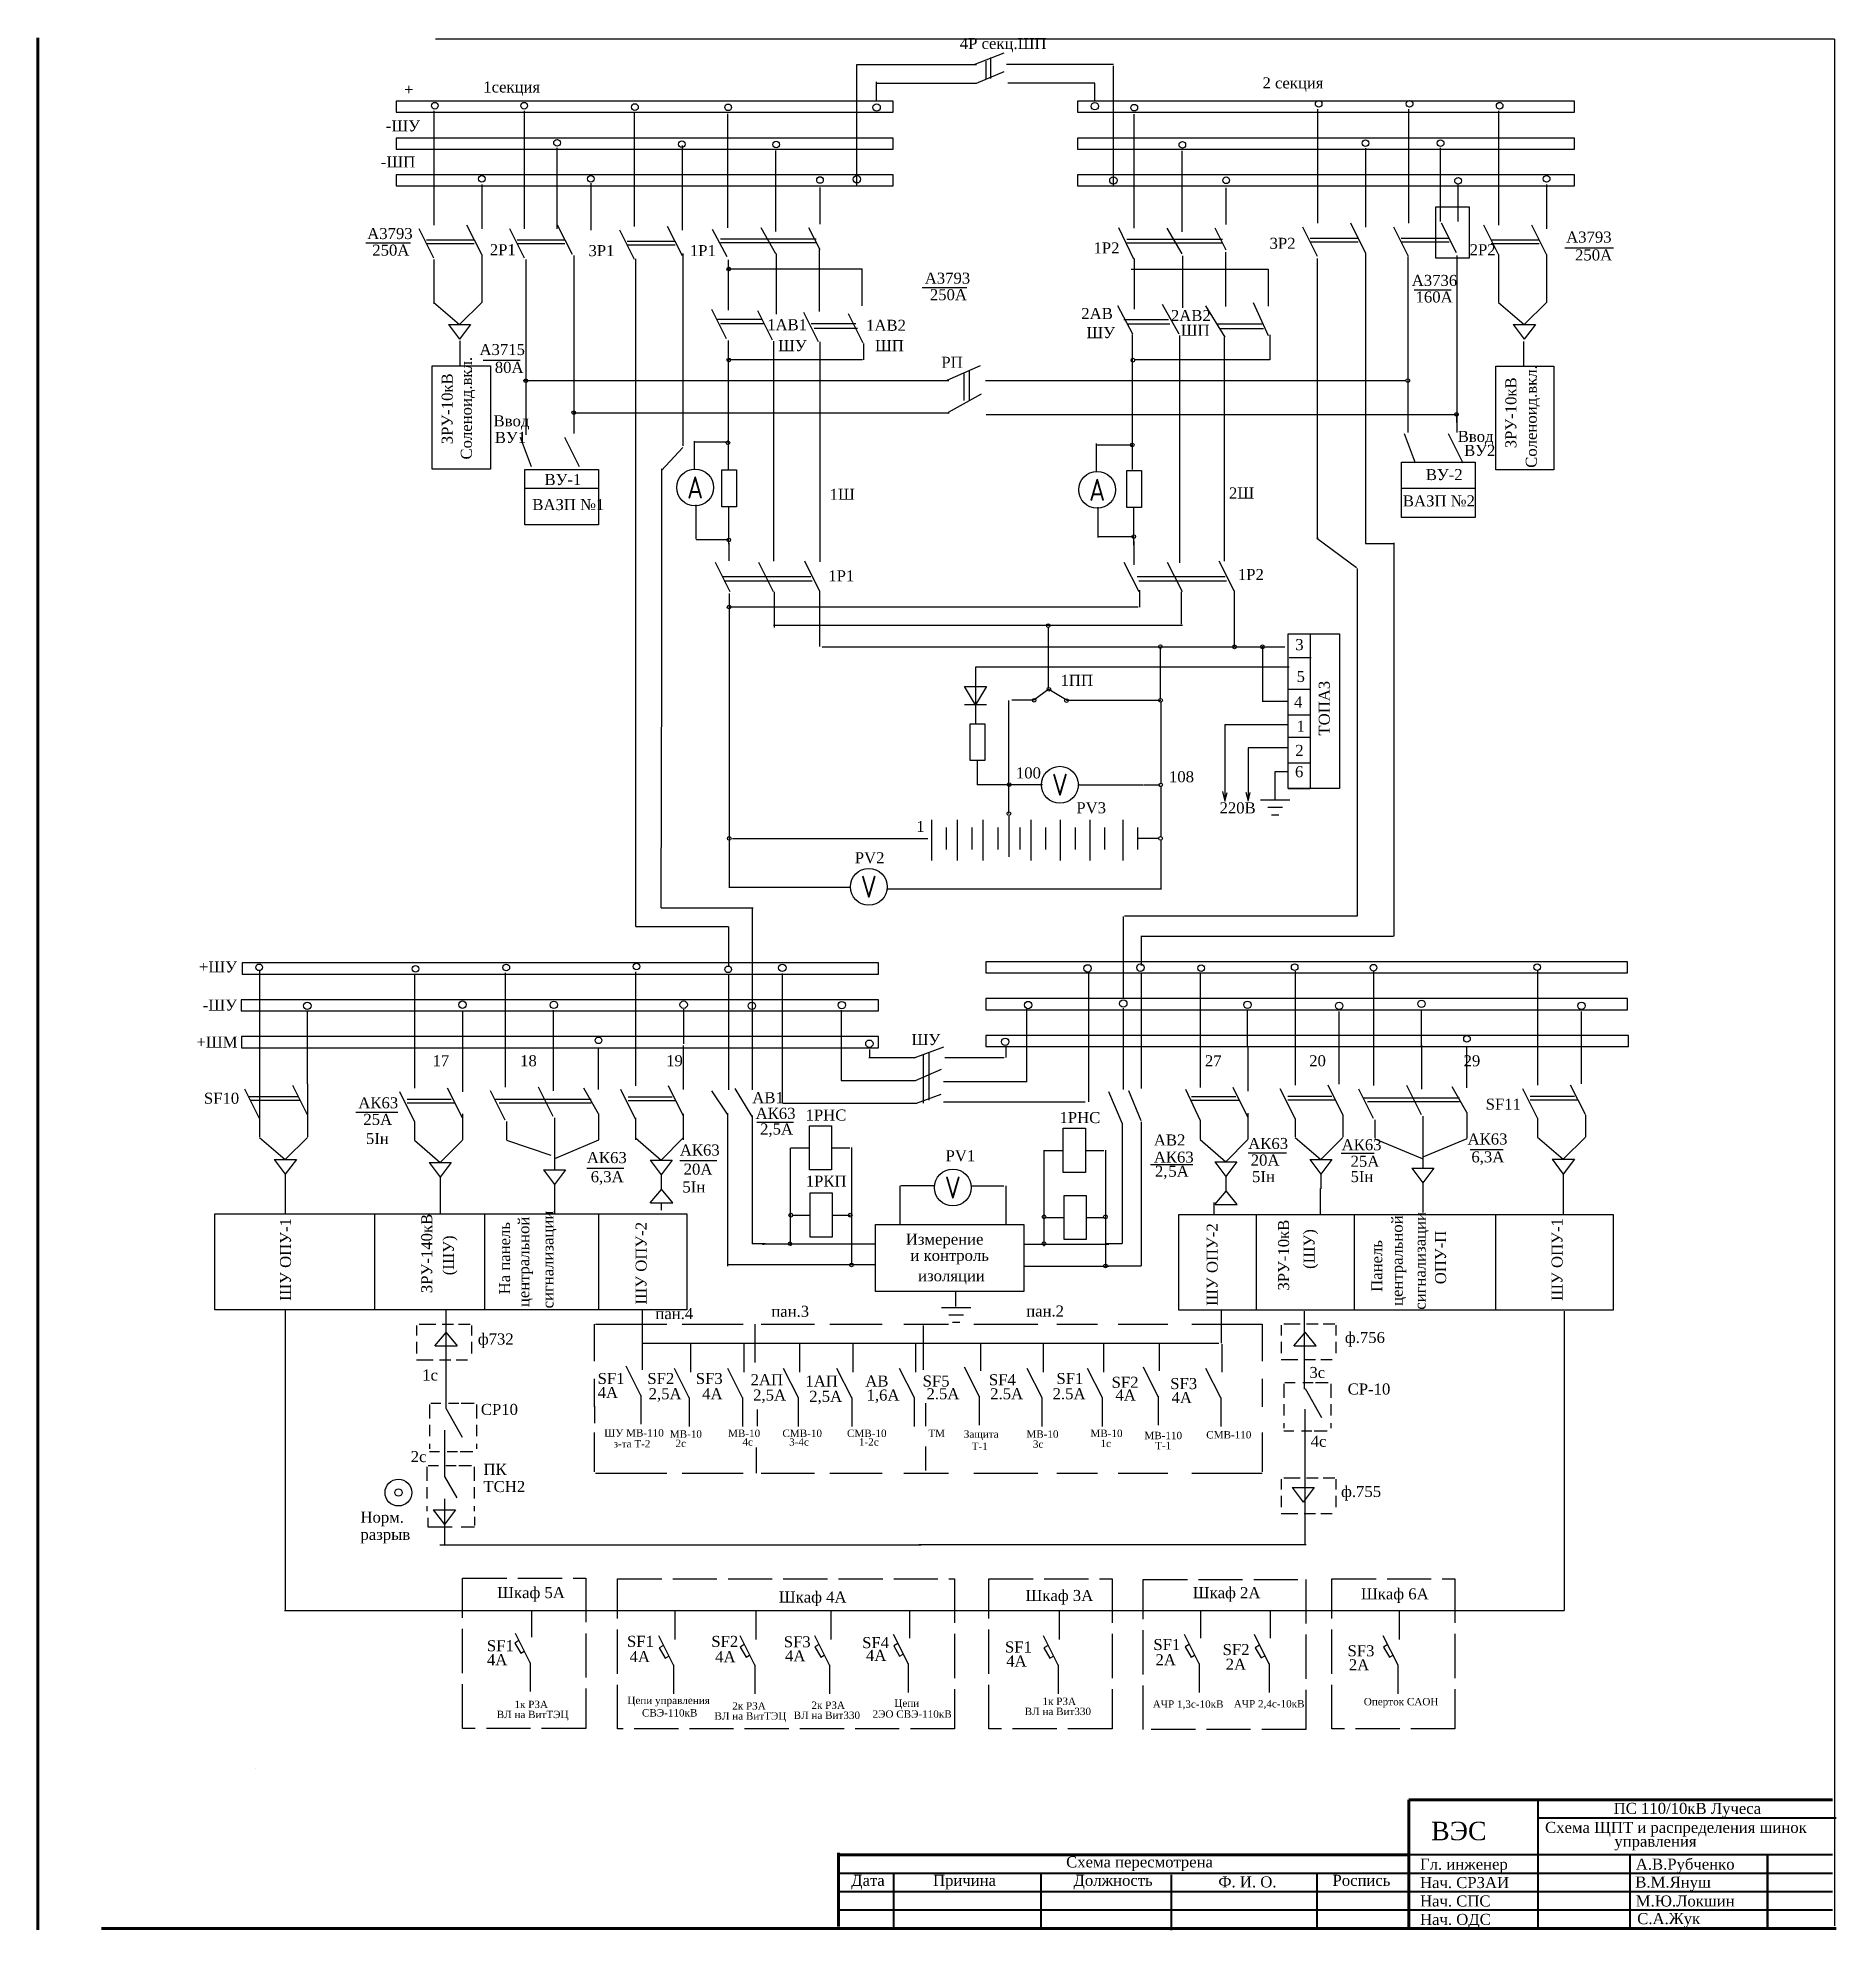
# Model space of a CAD drawing. Header units: millimetres. Extents: x -49 to 439, y -44 to 470.
import ezdxf
from ezdxf.enums import TextEntityAlignment as Align

# ---------------------------------------------------------------- set-up
doc = ezdxf.new("R2010")
doc.units = ezdxf.units.MM
doc.linetypes.add('ACAD_ISO02W100', pattern=[15, 12, -3])
doc.layers.add('Элементы', color=6, linetype='Continuous')
doc.styles.get("Standard").update_dxf_attribs({"font": 'times.ttf', "height": 3})
doc.styles.add('НАДПИСИ', font='gostw.shx')

# ---------------------------------------------------------------- blocks, each defined once
blk = doc.blocks.new('Резистор', base_point=(82, 39))
for p, q in [((-2, -10), (-2, 0)), ((-2, 0), (2, 0)), ((2, 0), (2, -10)), ((2, -10), (-2, -10))]:
    blk.add_line(p, q)
at = {"layer": 'Элементы', "style": 'НАДПИСИ', "width": 0.9, "flags": 8}
blk.add_attdef('R', text='', height=4, rotation=90, dxfattribs=at).set_placement((-3, -5), align=Align.CENTER)
blk.add_attdef('R', text='', height=4, dxfattribs=at).set_placement((5, -7), align=Align.CENTER)
blk = doc.blocks.new('Амперметр', base_point=(119, 198))
blk.add_circle((0, 0), 5)
at = {"style": 'НАДПИСИ'}
blk.add_text('А', height=6, dxfattribs=at).set_placement((0, -3), align=Align.CENTER)
at = {"layer": 'Элементы', "style": 'НАДПИСИ', "width": 0.9, "flags": 8}
blk.add_attdef('PA', (5, 4), '', height=4, dxfattribs=at)
blk = doc.blocks.new('Диод')
at = {"ltscale": 5}
blk.add_line((0, -5), (0, 10), dxfattribs=at)
at = {"color": 7, "ltscale": 5}
for p, q in [((-3, 5), (3, 5)), ((-3, 0), (0, 5)), ((0, 0), (-3, 0)), ((0, 5), (3, 0)), ((3, 0), (0, 0))]:
    blk.add_line(p, q, dxfattribs=at)
at = {"style": 'НАДПИСИ', "width": 0.8, "flags": 8}
blk.add_attdef('К2', (4, 7), '', height=3, rotation=90, dxfattribs=at)
blk.add_attdef('К1', text='', height=3, rotation=90, dxfattribs=at).set_placement((4, -2), align=Align.RIGHT)
at = {"layer": 'Элементы', "style": 'НАДПИСИ', "width": 0.9, "flags": 8}
blk.add_attdef('VDN', text='', height=4, dxfattribs=at).set_placement((6, 11), align=Align.CENTER)
blk.add_attdef('VDN', text='', height=4, rotation=90, dxfattribs=at).set_placement((-5, 2), align=Align.CENTER)
blk = doc.blocks.new('Вольтметр')
blk.add_circle((0, 0), 5)
at = {"style": 'НАДПИСИ'}
blk.add_text('V', height=6, dxfattribs=at).set_placement((0, -3), align=Align.CENTER)
at = {"layer": 'Элементы', "style": 'НАДПИСИ', "width": 0.9, "flags": 8}
blk.add_attdef('PV', (5, 4), '', height=4, dxfattribs=at)
blk = doc.blocks.new('Заземление')
at = {"ltscale": 5}
for p, q in [((-4, 0), (4, 0)), ((-2, -2), (2, -2)), ((-1, -4), (1, -4))]:
    blk.add_line(p, q, dxfattribs=at)
blk = doc.blocks.new('Реле')
at = {"ltscale": 5}
blk.add_line((-5, 0), (0, 0), dxfattribs=at)
blk.add_line((6, 0), (11, 0))
blk.add_lwpolyline([(0, 6), (6, 6), (6, -6), (0, -6)], close=True)
at = {"layer": 'Элементы', "style": 'НАДПИСИ', "width": 0.9, "flags": 8}
blk.add_attdef('К', text='', height=4, dxfattribs=at).set_placement((3, 8), align=Align.CENTER)
blk.add_attdef('К1', text='', height=3, dxfattribs=at).set_placement((-2, -4), align=Align.RIGHT)
blk.add_attdef('К2', (8, -4), '', height=3, dxfattribs=at)

msp = doc.modelspace()

# ---------------------------------------------------------------- linework, layer by layer
at = {"lineweight": 70}
for p, q in [((-49.02, -43.5), (-49.02, 470.2)), ((438.3, -8.13), (323.3, -8.13)), ((323.3, -8.13), (323.3, -43.08)), ((323.3, -23.13), (168.3, -23.13)), ((168.42, -22.53), (168.42, -42.53)), ((-31.7, -43.13), (439.3, -43.13))]:
    msp.add_line(p, q, dxfattribs=at)
for p, q in [((438.88, 469.87), (59, 469.87)), ((438.9, -42.4), (438.9, 469.87)), ((173.39, 430.23), (173.39, 462.95)), ((173.39, 462.95), (205.84, 462.95)), ((205.21, 462.95), (213.41, 466.1)), ((208.37, 463.9), (208.37, 458.86)), ((209.63, 464.84), (209.63, 459.18)), ((243.03, 462.95), (214.04, 462.95)), ((243.03, 429.91), (243.03, 462.64)), ((178.75, 453.2), (178.75, 458.23)), ((178.75, 457.92), (205.84, 457.92)), ((205.84, 457.92), (213.41, 461.07)), ((237.98, 457.92), (214.35, 457.92)), ((237.98, 453.2), (237.98, 457.92)), ((58.5, 450.35), (58.5, 419.35)), ((83.12, 418.35), (83.12, 450.35)), ((113, 418.98), (113, 449.98)), ((138.37, 418.6), (138.37, 449.6)), ((248.67, 418.52), (248.67, 449.52)), ((298.48, 450.84), (298.48, 419.84)), ((323.17, 450.84), (323.17, 419.84)), ((347.62, 450.35), (347.62, 419.35)), ((91.99, 418.35), (91.99, 440.35)), ((126, 417.98), (126, 440.98)), ((151.37, 417.6), (151.37, 439.6)), ((261.67, 417.52), (261.67, 439.52)), ((311.51, 440.23), (311.48, 418.84)), ((331.82, 420.35), (331.82, 440.35)), ((71.5, 430.35), (71.5, 418.35)), ((101.13, 430.76), (101.13, 418.02)), ((163.37, 419.6), (163.37, 429.6)), ((273.67, 419.52), (273.67, 429.52)), ((336.62, 420.35), (336.62, 430.35)), ((360.62, 430.35), (360.62, 418.35)), ((58.5, 410.35), (54.5, 418.35)), ((71.5, 411.35), (67.5, 419.35)), ((83.12, 410.35), (79.12, 418.35)), ((96.12, 411.35), (92.12, 419.35)), ((113, 409.98), (109, 417.98)), ((126, 410.98), (122, 418.98)), ((138.15, 410.71), (134.22, 418.21)), ((151.37, 411.6), (147.37, 418.6)), ((163.37, 412.6), (160.37, 418.6)), ((248.59, 410.11), (244.54, 418.6)), ((261.67, 411.52), (257.67, 418.52)), ((273.67, 412.52), (270.67, 418.52)), ((298.48, 410.84), (294.48, 418.84)), ((311.48, 411.84), (307.48, 419.84)), ((323.17, 410.84), (319.17, 418.84)), ((336.17, 411.84), (332.17, 419.84)), ((347.62, 411.35), (343.62, 419.35)), ((360.62, 411.35), (356.62, 419.35)), ((40.07, 414.53), (52.2, 414.53)), ((56.5, 415.35), (69.5, 415.35)), ((56.5, 414.35), (69.5, 414.35)), ((71.5, 411.35), (71.5, 398.35)), ((81.12, 415.35), (94.12, 415.35)), ((81.12, 414.35), (94.12, 414.35)), ((96.51, 411.08), (96.51, 362.81)), ((111, 414.98), (124, 414.98)), ((111, 413.98), (124, 413.98)), ((126.1, 411.63), (126.1, 359.45)), ((136.37, 415.6), (149.37, 415.6)), ((136.37, 414.6), (149.37, 414.6)), ((149.37, 415.6), (162.37, 415.6)), ((149.37, 414.6), (162.37, 414.6)), ((151.5, 411.67), (151.5, 395.21)), ((163.18, 412.7), (163.18, 395.89)), ((246.67, 415.52), (259.67, 415.52)), ((246.67, 414.52), (259.67, 414.52)), ((259.67, 415.52), (272.67, 415.52)), ((259.67, 414.52), (272.67, 414.52)), ((273.45, 412.02), (273.45, 397.26)), ((296.48, 415.84), (309.48, 415.84)), ((296.48, 414.84), (309.48, 414.84)), ((311.48, 411.84), (311.48, 334.25)), ((321.17, 415.84), (334.17, 415.84)), ((321.17, 414.84), (334.17, 414.84)), ((336.28, 411.07), (336.28, 363.02)), ((345.62, 415.35), (358.62, 415.35)), ((345.62, 414.35), (358.62, 414.35)), ((347.62, 411.35), (347.62, 398.35)), ((360.62, 411.35), (360.62, 398.35)), ((365.63, 413.22), (378.79, 413.22)), ((58.48, 410.01), (58.48, 398.02)), ((83.5, 410), (83.5, 362.38)), ((113.32, 228.95), (113.32, 410.16)), ((138.45, 409.96), (138.45, 396.24)), ((174.81, 407.44), (138.61, 407.44)), ((174.74, 407.52), (174.74, 397.44)), ((247.9, 407.43), (285.04, 407.43)), ((248.71, 410.3), (248.71, 396.58)), ((261.77, 410.99), (261.77, 396.92)), ((285.04, 407.43), (285.04, 397.36)), ((298.34, 410.3), (298.34, 334.25)), ((322.99, 410.7), (322.99, 363.09)), ((191.13, 402.42), (203.25, 402.42)), ((324.75, 401.81), (334.8, 401.81)), ((58.5, 398.35), (65.5, 392.35)), ((71.5, 398.35), (65.5, 392.35)), ((137.97, 388.48), (133.97, 396.48)), ((150.48, 388.08), (146.48, 396.08)), ((163, 387.67), (159, 395.67)), ((248.31, 389.74), (244.26, 397.42)), ((260.86, 389.74), (256.4, 397.83)), ((273.4, 388.93), (268.14, 397.42)), ((285.14, 389.34), (281.1, 398.23)), ((347.62, 398.35), (354.62, 392.35)), ((360.62, 398.35), (354.62, 392.35)), ((62.5, 392.35), (68.5, 392.35)), ((62.5, 392.35), (65.5, 388.35)), ((68.5, 392.35), (65.5, 388.35)), ((135.58, 393.81), (147.69, 393.81)), ((136.39, 392.6), (148.1, 392.6)), ((161.01, 392.6), (173.12, 392.6)), ((161.82, 391.4), (173.53, 391.4)), ((175.11, 387.27), (171.11, 395.27)), ((245.88, 393.73), (257.99, 393.73)), ((246.69, 392.52), (258.39, 392.52)), ((271.31, 392.52), (283.42, 392.52)), ((272.12, 391.31), (283.83, 391.31)), ((351.62, 392.35), (357.62, 392.35)), ((351.62, 392.35), (354.62, 388.35)), ((357.62, 392.35), (354.62, 388.35)), ((65.6, 387.91), (65.6, 381.16)), ((138.39, 388.07), (138.39, 353.01)), ((150.74, 387.88), (150.74, 328.14)), ((163.31, 387.66), (163.31, 327.92)), ((175.21, 387.21), (175.21, 382.75)), ((248.1, 389.62), (248.1, 353.04)), ((260.96, 389.37), (260.96, 327.69)), ((273.1, 388.94), (273.1, 328.12)), ((285.48, 389.61), (285.48, 382.75)), ((354.37, 387.8), (354.37, 381.06)), ((71.95, 382.7), (81.99, 382.7)), ((174.87, 382.75), (138.46, 382.75)), ((197.92, 377.24), (206.92, 381.24)), ((285.48, 382.75), (248.72, 382.75)), ((82.8, 377.2), (198.34, 377.2)), ((202.45, 379.32), (202.45, 371.7)), ((203.84, 379.66), (203.84, 371.7)), ((208.35, 377.2), (322.39, 377.2)), ((198.26, 368.58), (207.26, 373.58)), ((96.37, 368.35), (198.41, 368.35)), ((208.51, 367.97), (336.17, 367.97)), ((336.17, 367.97), (336.17, 365.8)), ((85.04, 353.69), (82.04, 361.69)), ((98.04, 353.69), (94.04, 361.69)), ((129.26, 353.16), (129.26, 360.66)), ((138.31, 360.47), (129.31, 360.47)), ((238.38, 359.7), (248.14, 359.7)), ((238.42, 352.54), (238.42, 360.04)), ((325.04, 354.69), (322.04, 362.69)), ((338.04, 354.69), (334.04, 362.69)), ((126.1, 359.01), (120.29, 352.76)), ((120.39, 343.41), (120.39, 353.17)), ((83.25, 347.98), (103.25, 347.98)), ((321.25, 347.98), (341.25, 347.98)), ((120.39, 339.64), (120.39, 343.41)), ((120.39, 299.36), (120.39, 339.64)), ((129.64, 343.42), (129.64, 334.12)), ((138.53, 342.69), (138.53, 332.69)), ((238.8, 342.8), (238.8, 334.56)), ((248.46, 342.5), (248.46, 332.5)), ((238.82, 334.81), (248.57, 334.81)), ((298.67, 334.32), (298.32, 334.32)), ((298.32, 334.32), (309.06, 326.36)), ((311.48, 335.71), (311.48, 332.94)), ((138.74, 333.9), (129.74, 333.9)), ((138.6, 333.01), (138.6, 328.25)), ((248.57, 333.53), (248.57, 327.16)), ((311.48, 332.94), (319.11, 332.94)), ((319.21, 333.1), (319.21, 226.3)), ((138.96, 319.78), (134.96, 327.78)), ((136.95, 323.99), (160.85, 323.99)), ((150.72, 319.75), (146.72, 327.75)), ((163.24, 320.1), (159.24, 328.1)), ((250, 319.78), (246, 327.78)), ((249.51, 323.99), (273.41, 323.99)), ((261.77, 319.75), (257.77, 327.75)), ((275.8, 320.1), (271.8, 328.1)), ((309.19, 326.17), (309.19, 231.77)), ((137.38, 322.79), (161.22, 322.79)), ((138.71, 319.35), (138.71, 239.77)), ((150.96, 319.82), (150.96, 310.13)), ((163.27, 320.07), (163.27, 304.97)), ((249.94, 322.79), (273.78, 322.79)), ((250.09, 320.24), (250.09, 315.6)), ((261.48, 319.82), (261.48, 310.97)), ((275.8, 320.13), (275.8, 304.79)), ((138.71, 315.74), (249.76, 315.74)), ((150.72, 310.73), (261.76, 310.73)), ((225.33, 310.08), (225.33, 293.84)), ((296.47, 308.38), (296.47, 266.38)), ((163.95, 304.85), (289.63, 304.85)), ((255.79, 290.89), (255.79, 304.86)), ((283.49, 305.04), (283.49, 289.93)), ((120.25, 234.03), (120.39, 299.43)), ((290.78, 299.37), (205.62, 299.37)), ((205.62, 299.37), (205.62, 294.5)), ((290.78, 301.99), (296.78, 301.99)), ((225.47, 293.38), (221.47, 290.38)), ((225.47, 293.38), (230.47, 290.38)), ((290.47, 293.38), (296.47, 293.38)), ((214.65, 259.58), (214.65, 290.33)), ((221.47, 290.38), (215.47, 290.38)), ((230.47, 290.38), (255.88, 290.38)), ((255.9, 289.89), (255.9, 267.87)), ((283.49, 290.11), (290.5, 290.11)), ((273.34, 283.78), (273.34, 262.96)), ((273.34, 283.75), (290.33, 283.75)), ((290.47, 286.38), (296.47, 286.38)), ((290.33, 277.45), (279.62, 277.45)), ((279.62, 277.45), (279.62, 263.29)), ((290.47, 280.38), (296.47, 280.38)), ((206.01, 273.79), (206.01, 267.42)), ((290.47, 273.38), (296.47, 273.38)), ((206.07, 267.49), (223.79, 267.49)), ((233.39, 267.42), (251.02, 267.42)), ((251.2, 267.4), (255.71, 267.4)), ((290.37, 270.9), (286.91, 270.9)), ((286.91, 270.9), (286.91, 263.35)), ((290.37, 270.9), (290.37, 270.9)), ((255.9, 266.94), (255.9, 253.28)), ((273.34, 263.33), (272.79, 265.54)), ((273.34, 262.96), (273.89, 265.35)), ((279.61, 263.33), (279.06, 265.35)), ((279.61, 262.96), (280.17, 265.35)), ((290.47, 266.38), (296.47, 266.38)), ((193.62, 257.85), (193.62, 246.85)), ((200.62, 257.85), (200.62, 246.85)), ((207.62, 257.85), (207.62, 246.85)), ((214.62, 258.85), (214.62, 247.85)), ((220.62, 257.85), (220.62, 246.85)), ((228.62, 257.85), (228.62, 246.85)), ((236.62, 257.85), (236.62, 246.85)), ((245.62, 257.85), (245.62, 246.85)), ((139.62, 252.85), (192.62, 252.85)), ((197.62, 255.85), (197.62, 249.85)), ((204.62, 255.85), (204.62, 249.85)), ((211.62, 255.85), (211.62, 249.85)), ((217.62, 255.85), (217.62, 249.85)), ((224.62, 255.85), (224.62, 249.85)), ((232.62, 255.85), (232.62, 249.85)), ((240.62, 255.85), (240.62, 249.85)), ((255.4, 252.84), (249.6, 252.84)), ((249.62, 255.85), (249.62, 249.85)), ((255.9, 252.3), (255.9, 239.02)), ((138.61, 239.63), (171.35, 239.63)), ((255.89, 239.07), (181.54, 239.07)), ((120.25, 234.03), (142.25, 234.03)), ((141.27, 234.03), (145.22, 234.03)), ((144.91, 234.03), (144.91, 184.93)), ((245.73, 231.64), (245.73, 209.51)), ((247.84, 231.75), (246.01, 231.75)), ((309.19, 231.77), (247.52, 231.77)), ((113.37, 228.95), (138.5, 228.95)), ((138.54, 228.88), (138.54, 217.97)), ((250.57, 226.3), (319.14, 226.3)), ((250.61, 226.38), (250.61, 218.3)), ((11.18, 216.8), (11.18, 185.8)), ((53.25, 216.03), (53.25, 185.03)), ((77.89, 216.35), (77.89, 185.35)), ((113.25, 216.65), (113.25, 185.65)), ((138.54, 215.84), (138.54, 184.63)), ((153.11, 216.15), (153.11, 180.99)), ((236.24, 216.15), (236.24, 181.29)), ((250.58, 216.48), (250.58, 184.96)), ((266.56, 216.21), (266.56, 185.21)), ((292.36, 216.83), (292.36, 185.83)), ((313.69, 216.77), (313.69, 185.77)), ((358.2, 216.86), (358.2, 185.86)), ((24.16, 186.19), (24.16, 205.89)), ((66.28, 205.89), (66.25, 184.03)), ((90.89, 206.2), (90.89, 184.35)), ((126.35, 197.1), (126.35, 206.5)), ((169.19, 187.09), (169.19, 206.18)), ((219.56, 186.78), (219.56, 206.48)), ((245.73, 206.78), (245.73, 184.66)), ((279.45, 196.48), (279.45, 206.18)), ((304.33, 186.17), (304.33, 205.87)), ((326.71, 196.3), (326.71, 206.06)), ((370.17, 186.2), (370.17, 205.9)), ((103.15, 195.94), (103.15, 184.7)), ((126.25, 196.65), (126.25, 184.65)), ((176.78, 195.51), (176.78, 193.38)), ((188.95, 193.27), (196.95, 196.27)), ((213.79, 196.11), (213.79, 193.38)), ((279.56, 196.21), (279.56, 184.21)), ((326.69, 196.77), (326.69, 184.77)), ((338.95, 196.35), (338.95, 185.11)), ((176.64, 193.33), (189.01, 193.33)), ((189.34, 187.16), (196.34, 190.16)), ((191.34, 193.97), (191.34, 180.97)), ((192.95, 194.82), (192.95, 181.82)), ((197.25, 193.33), (213.4, 193.33)), ((24.18, 177.8), (20.18, 185.8)), ((66.25, 177.03), (62.25, 185.03)), ((90.89, 177.35), (86.89, 185.35)), ((103.25, 178.03), (99.25, 185.03)), ((126.25, 177.65), (122.25, 185.65)), ((169.08, 187.15), (189.35, 187.15)), ((196.91, 186.81), (219.58, 186.81)), ((279.56, 177.21), (275.56, 185.21)), ((305.36, 177.83), (301.36, 185.83)), ((326.69, 177.77), (322.69, 185.77)), ((339.05, 178.44), (335.05, 185.44)), ((371.2, 177.86), (367.2, 185.86)), ((11.18, 176.8), (7.18, 184.8)), ((8.18, 182.8), (21.68, 182.8)), ((8.68, 181.8), (22.18, 181.8)), ((53.25, 176.03), (49.25, 184.03)), ((51.25, 182.03), (63.25, 182.03)), ((51.25, 181.03), (64.25, 181.03)), ((77.89, 176.35), (73.89, 184.35)), ((75.25, 182.03), (101.25, 182.03)), ((76.25, 181.03), (101.25, 181.03)), ((113.25, 176.65), (109.25, 184.65)), ((111.25, 182.65), (123.25, 182.65)), ((111.25, 181.65), (124.25, 181.65)), ((138.24, 177.96), (133.99, 184.33)), ((144.91, 177.35), (140.36, 184.93)), ((144.91, 184.93), (144.91, 184.63)), ((153.28, 180.98), (189.69, 180.98)), ((189.6, 180.96), (196.27, 183.38)), ((196.91, 181.32), (235.38, 181.32)), ((245.42, 175.57), (241.78, 184.05)), ((250.58, 176.17), (247.25, 184.36)), ((266.66, 176.17), (262.72, 184.66)), ((264.26, 182.82), (276.26, 182.82)), ((264.26, 181.82), (277.26, 181.82)), ((292.36, 176.83), (288.36, 184.83)), ((290.36, 182.83), (302.36, 182.83)), ((290.36, 181.83), (303.36, 181.83)), ((313.69, 176.77), (309.69, 184.77)), ((311.05, 182.44), (337.05, 182.44)), ((312.05, 181.44), (337.05, 181.44)), ((358.2, 176.86), (354.2, 184.86)), ((356.2, 182.86), (368.2, 182.86)), ((356.2, 181.86), (369.2, 181.86)), ((11.18, 176.8), (11.18, 171.8)), ((24.18, 177.79), (24.18, 171.8)), ((37.3, 178.53), (48.74, 178.53)), ((53.25, 176.03), (53.25, 171.03)), ((66.25, 178.03), (66.25, 171.03)), ((78.25, 176.03), (78.25, 171.03)), ((91.25, 177.03), (91.25, 163.03)), ((103.25, 178.03), (103.25, 171.03)), ((113.25, 177.03), (113.25, 171.03)), ((126.25, 178.03), (126.25, 171.03)), ((138.24, 178.26), (138.24, 136.74)), ((144.91, 177.66), (144.91, 142.8)), ((146.19, 175.8), (156.21, 175.8)), ((245.42, 175.57), (245.42, 142.84)), ((250.58, 175.87), (250.58, 136.77)), ((266.56, 176.21), (266.56, 171.21)), ((279.56, 178.21), (279.56, 171.21)), ((292.36, 176.83), (292.36, 171.83)), ((305.36, 177.82), (305.36, 171.83)), ((314.05, 176.44), (314.05, 171.44)), ((327.05, 177.44), (327.05, 163.44)), ((339.05, 178.44), (339.05, 171.44)), ((358.2, 176.86), (358.2, 171.86)), ((371.2, 177.84), (371.2, 171.86)), ((11.18, 171.67), (18.18, 165.67)), ((24.18, 171.67), (18.18, 165.67)), ((53.25, 170.89), (60.25, 164.89)), ((66.25, 170.89), (60.25, 164.89)), ((78.25, 170.89), (90.25, 166.89)), ((103.25, 170.89), (91.25, 165.89)), ((113.25, 171.52), (120.25, 165.52)), ((126.25, 171.52), (120.25, 165.52)), ((266.56, 171.08), (273.56, 165.08)), ((279.56, 171.08), (273.56, 165.08)), ((292.36, 171.69), (299.36, 165.69)), ((305.36, 171.69), (299.36, 165.69)), ((314.05, 171.31), (326.85, 165.92)), ((339.05, 171.31), (327.05, 166.31)), ((358.2, 171.72), (365.2, 165.72)), ((371.2, 171.72), (365.2, 165.72)), ((15.18, 165.67), (18.18, 161.67)), ((15.18, 165.67), (21.18, 165.67)), ((21.18, 165.67), (18.18, 161.67)), ((57.25, 164.89), (60.25, 160.89)), ((57.25, 164.89), (63.25, 164.89)), ((63.25, 164.89), (60.25, 160.89)), ((117.25, 165.52), (120.25, 161.52)), ((117.25, 165.52), (123.25, 165.52)), ((123.25, 165.52), (120.25, 161.52)), ((125.31, 165.37), (135.36, 165.37)), ((155.23, 168.87), (155.23, 142.8)), ((171.92, 168.9), (171.92, 137.08)), ((224.17, 168.19), (224.17, 142.12)), ((240.86, 168.22), (240.86, 136.4)), ((270.56, 165.08), (273.56, 161.08)), ((270.56, 165.08), (276.56, 165.08)), ((276.56, 165.08), (273.56, 161.08)), ((279.64, 167.49), (290.04, 167.49)), ((296.36, 165.69), (299.36, 161.69)), ((296.36, 165.69), (302.36, 165.69)), ((302.36, 165.69), (299.36, 161.69)), ((304.89, 167.41), (313.89, 167.41)), ((339.9, 168.35), (348.91, 168.35)), ((362.2, 165.72), (365.2, 161.72)), ((362.2, 165.72), (368.2, 165.72)), ((368.2, 165.72), (365.2, 161.72)), ((18.18, 161.67), (18.18, 150.88)), ((60.25, 160.89), (60.25, 151.13)), ((88.25, 162.89), (94.25, 162.89)), ((88.25, 162.89), (91.25, 158.89)), ((94.25, 162.89), (91.25, 158.89)), ((100.07, 163.31), (110.11, 163.31)), ((120.25, 161.52), (120.25, 157.52)), ((253.1, 164.33), (264.63, 164.33)), ((273.56, 161.08), (273.56, 157.08)), ((299.36, 161.69), (299.36, 157.69)), ((324.05, 163.31), (327.05, 159.31)), ((324.05, 163.31), (330.05, 163.31)), ((330.05, 163.31), (327.05, 159.31)), ((327.05, 159.31), (327.05, 151.31)), ((365.2, 161.72), (365.2, 150.72)), ((91.25, 158.89), (91.25, 150.89)), ((120.27, 157.53), (117.15, 153.93)), ((120.27, 157.65), (123.28, 153.93)), ((185.03, 158.52), (185.03, 148.22)), ((194.44, 158.52), (185.33, 158.52)), ((204.45, 158.52), (213.25, 158.52)), ((213.85, 158.52), (213.85, 148.22)), ((273.58, 157.09), (270.46, 153.49)), ((273.58, 157.21), (276.59, 153.49)), ((299.18, 157.8), (299.18, 150.83)), ((42.4, 150.73), (42.4, 124.73)), ((72.25, 150.89), (72.25, 124.89)), ((103.25, 150.89), (103.25, 124.89)), ((117.37, 153.91), (123.37, 153.91)), ((120.27, 153.93), (120.27, 151.89)), ((270.3, 154.04), (270.3, 150.93)), ((270.68, 153.47), (276.68, 153.47)), ((281.81, 150.76), (281.81, 124.76)), ((299.16, 154), (299.16, 151.58)), ((308.4, 150.76), (308.4, 124.76)), ((346.77, 150.76), (346.77, 124.76)), ((147.95, 142.8), (144.91, 142.8)), ((178.42, 142.72), (147.54, 142.72)), ((148.56, 142.8), (147.95, 142.8)), ((147.95, 142.8), (147.95, 142.5)), ((218.76, 142.72), (241.76, 142.72)), ((240.87, 142.84), (245.42, 142.84)), ((178.42, 137.06), (138.24, 137.06)), ((218.76, 136.74), (241.76, 136.74)), ((240.87, 136.77), (250.58, 136.77)), ((200.16, 129.82), (200.16, 125.73)), ((18.11, 124.68), (18.11, 43.38)), ((61.75, 124.88), (61.75, 107.52)), ((115.07, 124.94), (115.07, 115.81)), ((272.3, 124.62), (272.3, 115.81)), ((294.8, 124.5), (294.8, 103.28)), ((365.45, 124.53), (365.45, 43.24)), ((53.82, 120.64), (53.82, 117.87)), ((54.51, 120.98), (59.01, 120.98)), ((61.79, 118.68), (58.67, 115.08)), ((60.74, 120.98), (63.86, 120.98)), ((61.79, 118.8), (64.8, 115.08)), ((65.24, 120.98), (68.36, 120.98)), ((68.7, 120.64), (68.7, 117.87)), ((102.06, 120.97), (102.06, 110.95)), ((102.4, 120.97), (121.78, 120.97)), ((125.93, 120.97), (142.55, 120.97)), ((145.66, 120.97), (145.66, 110.6)), ((147.39, 120.97), (161.92, 120.97)), ((166.08, 120.97), (180.27, 120.97)), ((186.15, 120.97), (198.26, 120.97)), ((191.34, 120.62), (191.34, 108.53)), ((205.18, 120.97), (222.48, 120.97)), ((227.68, 120.97), (238.75, 120.97)), ((244.29, 120.97), (257.78, 120.97)), ((264.36, 120.97), (283.39, 120.97)), ((283.39, 120.97), (283.39, 110.95)), ((288.59, 120.69), (288.59, 117.93)), ((289.28, 121.04), (293.78, 121.04)), ((295.02, 118.68), (291.9, 115.08)), ((295.02, 118.8), (298.03, 115.08)), ((295.51, 121.04), (298.63, 121.04)), ((300.01, 121.04), (303.13, 121.04)), ((303.47, 120.69), (303.47, 117.93)), ((53.82, 116.15), (53.82, 113.03)), ((58.89, 115.06), (64.89, 115.06)), ((68.7, 116.15), (68.7, 113.03)), ((115.07, 116.13), (115.07, 108.57)), ((115.07, 115.81), (271.67, 115.81)), ((128.19, 115.5), (128.19, 107.94)), ((142.69, 115.5), (142.69, 107.94)), ((157.81, 115.5), (157.81, 107.94)), ((172.3, 115.5), (172.3, 107.94)), ((189.32, 115.5), (189.32, 107.94)), ((206.97, 115.81), (206.97, 108.26)), ((223.98, 115.5), (223.98, 107.94)), ((240.37, 115.5), (240.37, 107.94)), ((255.49, 115.81), (255.49, 108.26)), ((272.51, 115.5), (272.51, 107.94)), ((288.59, 116.2), (288.59, 113.09)), ((292.12, 115.07), (298.12, 115.07)), ((303.47, 116.2), (303.47, 113.09)), ((53.82, 111.31), (58.32, 111.31)), ((60.05, 111.31), (63.16, 111.31)), ((61.75, 109.47), (61.75, 98.14)), ((64.55, 111.31), (67.66, 111.31)), ((114.74, 101.57), (110.74, 109.57)), ((127.87, 100.94), (123.87, 108.94)), ((142.36, 100.94), (138.36, 108.94)), ((157.49, 100.94), (153.49, 108.94)), ((171.98, 100.94), (167.98, 108.94)), ((189, 100.94), (185, 108.94)), ((206.64, 101.25), (202.64, 109.25)), ((223.66, 100.94), (219.66, 108.94)), ((240.04, 100.94), (236.04, 108.94)), ((255.17, 101.25), (251.17, 109.25)), ((272.18, 100.94), (268.18, 108.94)), ((288.59, 111.36), (293.09, 111.36)), ((294.82, 111.36), (297.94, 111.36)), ((299.32, 111.36), (302.43, 111.36)), ((102.06, 106.11), (102.06, 98.51)), ((283.39, 106.11), (283.39, 98.51)), ((289.28, 104.8), (289.28, 101)), ((289.63, 105.14), (292.4, 105.14)), ((294.48, 105.14), (297.24, 105.14)), ((295.11, 103.54), (299.52, 95.67)), ((297.94, 105.14), (301.4, 105.14)), ((302.09, 104.8), (302.09, 101)), ((57.31, 99.19), (57.31, 95.39)), ((57.66, 99.54), (60.43, 99.54)), ((61.75, 98.14), (66.16, 90.27)), ((62.51, 99.54), (65.27, 99.54)), ((65.97, 99.54), (69.43, 99.54)), ((70.12, 99.19), (70.12, 95.39)), ((102.13, 98.67), (102.13, 94.12)), ((114.73, 101.7), (114.73, 93.84)), ((127.85, 101.07), (127.85, 93.21)), ((142.35, 101.07), (142.35, 93.21)), ((146.35, 97.81), (146.35, 93.32)), ((157.47, 101.07), (157.47, 93.21)), ((171.97, 101.07), (171.97, 93.21)), ((188.98, 101.07), (188.98, 93.21)), ((192.03, 99.54), (192.03, 93.32)), ((206.63, 101.39), (206.63, 93.52)), ((223.64, 101.07), (223.64, 93.21)), ((240.03, 101.07), (240.03, 93.21)), ((255.15, 101.39), (255.15, 93.52)), ((272.17, 101.07), (272.17, 93.21)), ((289.28, 99.27), (289.28, 96.16)), ((295.11, 61.26), (295.11, 97.88)), ((302.09, 99.27), (302.09, 96.16)), ((57.31, 93.66), (57.31, 90.55)), ((70.12, 93.66), (70.12, 90.55)), ((289.28, 94.08), (289.28, 92.7)), ((302.09, 94.08), (302.09, 92.7)), ((57.31, 88.48), (57.31, 87.1)), ((61.43, 92.16), (61.43, 79.57)), ((70.12, 88.48), (70.12, 87.1)), ((102.06, 91.59), (102.06, 80.88)), ((146.01, 87.45), (146.01, 80.54)), ((192.03, 87.79), (192.03, 81.23)), ((283.39, 91.59), (283.39, 80.88)), ((289.28, 92.01), (292.05, 92.01)), ((294.13, 92.01), (296.9, 92.01)), ((297.59, 92.01), (301.05, 92.01)), ((56.62, 82.26), (56.62, 78.46)), ((56.97, 82.61), (59.74, 82.61)), ((57.31, 86.41), (60.08, 86.41)), ((61.81, 82.61), (64.58, 82.61)), ((62.16, 86.41), (64.93, 86.41)), ((65.27, 82.61), (68.73, 82.61)), ((65.62, 86.41), (69.08, 86.41)), ((69.43, 82.26), (69.43, 78.46)), ((61.4, 79.6), (64.74, 73.85)), ((102.4, 80.54), (121.78, 80.54)), ((125.93, 80.54), (142.55, 80.54)), ((147.39, 80.54), (161.92, 80.54)), ((166.08, 80.54), (180.27, 80.54)), ((186.15, 80.54), (198.26, 80.54)), ((205.18, 80.54), (222.48, 80.54)), ((227.68, 80.54), (238.75, 80.54)), ((244.29, 80.54), (257.78, 80.54)), ((264.36, 80.54), (283.39, 80.54)), ((288.59, 78.88), (288.59, 76.12)), ((289.28, 79.23), (293.78, 79.23)), ((295.51, 79.23), (298.63, 79.23)), ((300.01, 79.23), (303.13, 79.23)), ((303.47, 78.88), (303.47, 76.12)), ((56.62, 76.73), (56.62, 73.62)), ((61.4, 73.54), (61.4, 61.12)), ((69.43, 76.73), (69.43, 73.62)), ((288.59, 74.39), (288.59, 71.28)), ((291.59, 76.64), (297.59, 76.64)), ((291.59, 76.64), (294.59, 72.64)), ((297.59, 76.64), (294.59, 72.64)), ((303.47, 74.39), (303.47, 71.28)), ((56.62, 71.55), (56.62, 70.17)), ((56.85, 68.39), (56.85, 65.97)), ((58.37, 70.57), (61.37, 66.57)), ((58.37, 70.57), (64.37, 70.57)), ((64.37, 70.57), (61.37, 66.57)), ((69.43, 71.55), (69.43, 70.17)), ((69.59, 68.69), (69.59, 66.27)), ((288.59, 69.55), (293.09, 69.55)), ((294.82, 69.55), (297.94, 69.55)), ((299.32, 69.55), (302.43, 69.55)), ((56.85, 65.97), (63.52, 65.97)), ((65.95, 65.97), (69.59, 65.97)), ((190.84, 61), (60.17, 61)), ((295.42, 61.04), (190.17, 61.04)), ((17.95, 43.25), (365.45, 43.25)), ((85, 43.25), (85, 36.02)), ((123.92, 42.94), (123.92, 35.39)), ((145.99, 42.94), (145.99, 35.39)), ((166.3, 42.94), (166.3, 35.39)), ((187.68, 43.25), (187.68, 35.7)), ((228.34, 42.94), (228.34, 35.39)), ((266.68, 43.27), (266.68, 35.72)), ((285.64, 43.25), (285.64, 35.7)), ((320.64, 43.24), (320.64, 35.39)), ((84.67, 29.01), (80.67, 37.01)), ((123.6, 28.38), (119.6, 36.38)), ((145.67, 28.38), (141.67, 36.38)), ((165.98, 28.38), (161.98, 36.38)), ((187.36, 28.7), (183.36, 36.7)), ((228.02, 28.38), (224.02, 36.38)), ((266.36, 28.71), (262.36, 36.71)), ((285.31, 28.7), (281.31, 36.7)), ((320.32, 28.38), (316.32, 36.38)), ((81.63, 35.06), (80.49, 34.4)), ((80.49, 34.4), (82.09, 31.62)), ((82.09, 31.62), (83.06, 32.18)), ((120.88, 33.72), (119.74, 33.06)), ((119.74, 33.06), (121.35, 30.28)), ((121.35, 30.28), (122.31, 30.83)), ((142.81, 33.96), (141.67, 33.31)), ((141.67, 33.31), (143.28, 30.52)), ((143.28, 30.52), (144.24, 31.08)), ((163.11, 34), (161.97, 33.34)), ((161.97, 33.34), (163.58, 30.56)), ((163.58, 30.56), (164.54, 31.11)), ((184.52, 34.28), (183.38, 33.62)), ((183.38, 33.62), (184.99, 30.84)), ((184.99, 30.84), (185.95, 31.39)), ((225.31, 33.72), (224.17, 33.06)), ((224.17, 33.06), (225.78, 30.28)), ((225.78, 30.28), (226.74, 30.84)), ((263.64, 34.01), (262.5, 33.36)), ((262.5, 33.36), (264.11, 30.57)), ((264.11, 30.57), (265.07, 31.13)), ((282.7, 33.79), (281.56, 33.13)), ((281.56, 33.13), (283.16, 30.35)), ((283.16, 30.35), (284.13, 30.91)), ((317.55, 33.97), (316.41, 33.31)), ((316.41, 33.31), (318.02, 30.53)), ((318.02, 30.53), (318.98, 31.09)), ((84.66, 29.15), (84.66, 21.28)), ((123.58, 28.52), (123.58, 20.65)), ((145.65, 28.52), (145.65, 20.65)), ((165.96, 28.52), (165.96, 20.65)), ((187.34, 28.83), (187.34, 20.96)), ((228.01, 28.52), (228.01, 20.65)), ((266.34, 28.84), (266.34, 20.98)), ((285.3, 28.83), (285.3, 20.96)), ((320.31, 28.52), (320.31, 20.65))]:
    msp.add_line(p, q)
at = {"color": 242, "linetype": 'ACAD_ISO02W100', "true_color": 0xcd2027}
for p, q in [((11.18, 185.8), (11.18, 176.8)), ((24.16, 186.19), (24.18, 177.79))]:
    msp.add_line(p, q, dxfattribs=at)
at = {"lineweight": 60}
msp.add_line((10, 0.2), (10, 0.2), dxfattribs=at)
at = {"lineweight": 40}
for p, q in [((358.3, -8.13), (358.3, -43.13)), ((439.3, -13.13), (358.3, -13.13)), ((438.3, -23.13), (323.3, -23.13)), ((383.3, -23.13), (383.3, -43.13)), ((438.3, -28.13), (168.3, -28.13)), ((183.3, -28.13), (183.3, -43.13)), ((223.3, -28.13), (223.3, -43.13)), ((258.72, -28.56), (258.72, -43.56)), ((298.3, -28.13), (298.3, -43.13)), ((438.3, -33.13), (168.3, -33.13)), ((438.3, -38.13), (168.3, -38.13))]:
    msp.add_line(p, q, dxfattribs=at)
at = {"lineweight": 50}
msp.add_line((420.68, -23.38), (420.68, -43.38), dxfattribs=at)
for points in [[(48.25, 449.98), (183.25, 449.98), (183.25, 452.98), (48.25, 452.98)], [(233.25, 449.98), (368.25, 449.98), (368.25, 452.98), (233.25, 452.98)], [(48.25, 439.98), (183.25, 439.98), (183.25, 442.98), (48.25, 442.98)], [(233.25, 439.98), (368.25, 439.98), (368.25, 442.98), (233.25, 442.98)], [(48.25, 429.98), (183.25, 429.98), (183.25, 432.98), (48.25, 432.98)], [(233.25, 429.98), (368.25, 429.98), (368.25, 432.98), (233.25, 432.98)], [(330.62, 424.35), (339.62, 424.35), (339.62, 410.35), (330.62, 410.35)], [(58.1, 381.16), (73.86, 381.16), (73.86, 353.06), (58.1, 353.06)], [(346.87, 381.06), (362.63, 381.06), (362.63, 352.96), (346.87, 352.96)], [(321.25, 354.98), (341.25, 354.98), (341.25, 339.98), (321.25, 339.98)], [(83.25, 352.98), (103.25, 352.98), (103.25, 337.98), (83.25, 337.98)], [(290.47, 308.38), (304.47, 308.38), (304.47, 266.38), (290.47, 266.38)], [(6.42, 216.03), (179.25, 216.03), (179.25, 219.03), (6.42, 219.03)], [(208.38, 216.35), (382.61, 216.35), (382.61, 219.35), (208.38, 219.35)], [(6.17, 206.03), (179.25, 206.03), (179.25, 209.03), (6.17, 209.03)], [(208.38, 206.35), (382.61, 206.35), (382.61, 209.35), (208.38, 209.35)], [(6.29, 196.03), (179.25, 196.03), (179.25, 199.03), (6.29, 199.03)], [(208.38, 196.35), (382.92, 196.35), (382.92, 199.35), (208.38, 199.35)], [(-0.97, 150.89), (127.25, 150.89), (127.25, 124.89), (-0.97, 124.89)], [(260.81, 150.76), (378.75, 150.76), (378.75, 124.76), (260.81, 124.76)], [(178.42, 148.07), (218.76, 148.07), (218.76, 129.82), (178.42, 129.82)]]:
    msp.add_lwpolyline(points, close=True)
at = {"linetype": 'ACAD_ISO02W100'}
for points in [[(66.33, 52.03), (99.77, 52.03), (99.77, 11.23), (66.33, 11.23)], [(108.39, 51.86), (199.91, 51.86), (199.91, 11.06), (108.39, 11.06)], [(209.24, 51.86), (242.68, 51.86), (242.68, 11.06), (209.24, 11.06)], [(251.13, 51.68), (295.31, 51.68), (295.31, 10.88), (251.13, 10.88)], [(302.35, 51.86), (335.79, 51.86), (335.79, 11.06), (302.35, 11.06)]]:
    msp.add_lwpolyline(points, close=True, dxfattribs=at)
for centre, radius in [((58.8, 451.78), 0.9), ((83.04, 451.78), 0.9), ((113.12, 451.41), 0.9), ((138.41, 451.33), 0.9), ((178.75, 451.31), 1), ((237.98, 451.63), 1), ((248.71, 451.24), 0.9), ((298.78, 452.27), 0.9), ((323.48, 452.27), 0.9), ((347.92, 451.78), 0.9), ((91.96, 441.71), 0.9), ((125.88, 441.34), 0.9), ((151.46, 441.26), 0.9), ((261.76, 441.17), 0.9), ((311.51, 441.59), 0.9), ((331.89, 441.59), 0.9), ((71.55, 431.94), 0.9), ((101.13, 431.94), 0.9), ((163.37, 431.6), 0.9), ((173.39, 431.8), 1), ((243.03, 431.49), 1), ((273.67, 431.52), 0.9), ((336.62, 431.35), 0.9), ((360.68, 431.94), 0.9), ((138.61, 407.44), 0.5), ((138.61, 382.76), 0.5), ((248.32, 382.69), 0.5), ((83.5, 377.1), 0.5), ((322.99, 377.16), 0.5), ((96.51, 368.44), 0.5), ((336.17, 367.97), 0.5), ((138.38, 360.28), 0.5), ((248.14, 359.7), 0.5), ((138.6, 333.88), 0.5), ((248.57, 334.81), 0.5), ((138.69, 315.67), 0.5), ((225.35, 310.63), 0.5), ((255.79, 304.92), 0.5), ((275.93, 304.86), 0.5), ((283.49, 304.86), 0.5), ((225.52, 293.36), 0.5), ((221.52, 290.37), 0.5), ((230.3, 290.28), 0.5), ((255.84, 290.37), 0.5), ((214.72, 267.48), 0.5), ((255.88, 267.38), 0.5), ((214.65, 259.58), 0.5), ((138.72, 252.83), 0.5), ((255.84, 252.84), 0.5), ((11.08, 217.85), 0.9), ((53.55, 217.46), 0.9), ((78.19, 217.78), 0.9), ((113.55, 218.09), 0.9), ((138.45, 217.3), 0.9), ((153.14, 217.72), 1), ((236.03, 217.56), 1), ((250.37, 217.76), 1), ((266.86, 217.65), 0.9), ((292.26, 217.88), 0.9), ((313.65, 217.75), 0.9), ((358.1, 217.9), 0.9), ((24.16, 207.41), 1), ((66.28, 207.71), 1), ((91.08, 207.64), 1), ((126.35, 207.71), 1), ((144.84, 207.38), 1), ((169.27, 207.6), 1), ((219.88, 207.61), 1), ((245.73, 208), 1), ((279.45, 207.69), 1), ((304.33, 207.39), 1), ((326.71, 207.95), 1), ((370.17, 207.42), 1), ((103.25, 198.03), 0.9), ((176.77, 197.11), 1), ((213.67, 197.64), 1), ((339.05, 198.44), 0.9), ((155.43, 150.56), 0.5), ((171.58, 150.56), 0.5), ((224.19, 150.11), 0.5), ((240.87, 150.11), 0.5), ((155.23, 142.8), 0.5), ((224.19, 142.84), 0.5), ((171.92, 137.05), 0.5), ((240.87, 136.77), 0.5), ((48.9, 75.25), 3.64), ((48.9, 75.25), 1)]:
    msp.add_circle(centre, radius)

# ---------------------------------------------------------------- block references
for name, p in [('Амперметр', (248.47, 546.12)), ('Резистор', (220.74, 391.9)), ('Амперметр', (357.63, 545.5)), ('Резистор', (330.68, 391.72)), ('Резистор', (288.15, 322.97)), ('Вольтметр', (228.52, 267.42)), ('Заземление', (286.94, 263.29)), ('Вольтметр', (176.62, 239.72)), ('Реле', (160.5, 168.84)), ('Реле', (229.43, 168.16)), ('Вольтметр', (199.44, 158.07)), ('Реле', (160.69, 150.59)), ('Реле', (229.63, 149.91)), ('Заземление', (200.35, 125.53))]:
    msp.add_blockref(name, p)
at = {"rotation": 180}
msp.add_blockref('Диод', (205.62, 294.12), dxfattribs=at)

# ---------------------------------------------------------------- texts
for s, height, p in [('4Р секц.ШП', 3, (201.33, 467.17)), ('+', 3, (50.46, 454.67)), ('1секция', 3, (71.95, 455.36)), ('2 секция', 3, (283.52, 456.47)), ('-ШУ', 3, (45.48, 444.79)), ('-ШП', 3, (44.13, 435)), ('А3793', 3, (40.42, 415.57)), ('А3793', 3, (365.98, 414.61)), ('250А', 3, (41.8, 411.07)), ('2Р1', 3, (73.71, 411.18)), ('3Р1', 3, (100.5, 410.93)), ('1Р1', 3, (128.04, 410.93)), ('1Р2', 3, (237.63, 411.67)), ('3Р2', 3, (285.45, 412.92)), ('2Р2', 3, (339.78, 411.17)), ('250А', 3, (368.4, 409.76)), ('А3793', 3, (191.82, 403.46)), ('А3736', 3, (324.05, 402.84)), ('250А', 3, (193.2, 398.96)), ('160А', 3, (325.09, 398.35)), ('2АВ', 3, (234.32, 393.85)), ('2АВ2', 3, (258.65, 393.31)), ('1АВ1', 3, (149.03, 390.81)), ('1АВ2', 3, (175.88, 390.66)), ('ШУ', 3, (235.71, 388.66)), ('ШП', 3, (261.33, 389.31)), ('А3715', 3, (70.91, 384.08)), ('ШУ', 3, (151.98, 385.12)), ('ШП', 3, (178.31, 385.12)), ('80А', 3, (75.06, 379.24)), ('РП', 3, (196.32, 380.62)), ('Ввод', 3, (74.72, 364.71)), ('ВУ1', 3, (75.06, 360.21)), ('Ввод', 3, (336.53, 360.5)), ('ВУ2', 3, (338.26, 356.7)), ('ВУ-1', 3, (88.57, 348.79)), ('ВУ-2', 3, (327.87, 350.12)), ('ВАЗП №1', 3, (85.25, 341.98)), ('1Ш', 3, (165.98, 344.78)), ('2Ш', 3, (274.42, 345.13)), ('ВАЗП №2', 3, (321.64, 342.98)), ('1Р1', 3, (165.63, 322.64)), ('1Р2', 3, (276.84, 322.99)), ('3', 3, (292.43, 303.96)), ('5', 3, (292.78, 295.31)), ('1ПП', 3, (228.69, 294.27)), ('4', 3, (292.09, 288.39)), ('1', 3, (292.78, 281.81)), ('2', 3, (292.43, 275.24)), ('6', 3, (292.35, 269.47)), ('100', 3, (216.56, 269.13)), ('108', 3, (258.13, 268.09)), ('РV3', 3, (232.98, 259.66)), ('220В', 3, (271.86, 259.64)), ('1', 3, (189.53, 254.6)), ('РV2', 3, (172.81, 246.1)), ('+ШУ', 3, (-5.27, 216.47)), ('-ШУ', 3, (-4.23, 206.09)), ('+ШМ', 3, (-5.96, 196.05)), ('ШУ', 3, (188.24, 196.74)), ('17                 18                               19', 3, (58.15, 190.99)), ('27                     20                                 29', 3, (267.89, 190.98)), ('SF10', 3, (-3.92, 180.8)), ('АК63', 3, (38, 179.57)), ('АВ1', 3, (144.98, 180.95)), ('SF11', 3, (344.13, 179.2)), ('25А', 3, (39.38, 175.07)), ('АК63', 3, (145.89, 176.71)), ('2,5А', 3, (147.1, 172.46)), ('1РНС', 3, (159.46, 176.24)), ('1РНС', 3, (228.4, 175.56)), ('5Iн', 3, (40.07, 169.88)), ('АК63', 3, (125.31, 166.75)), ('АВ2', 3, (254.02, 169.48)), ('АК63', 3, (279.64, 168.53)), ('АК63', 3, (305.02, 168.19)), ('АК63', 3, (339.21, 169.74)), ('АК63', 3, (100.07, 164.69)), ('20А', 3, (126.35, 161.56)), ('РV1', 3, (197.47, 165.19)), ('АК63', 3, (254.02, 164.82)), ('20А', 3, (280.33, 164.03)), ('25А', 3, (307.44, 163.69)), ('6,3А', 3, (340.25, 164.89)), ('6,3А', 3, (101.11, 159.5)), ('5Iн', 3, (126.01, 156.72)), ('1РКП', 3, (159.5, 158.3)), ('2,', 3, (254.32, 161)), ('5А', 3, (257.96, 161)), ('5Iн', 3, (280.68, 159.54)), ('5Iн', 3, (307.44, 159.54)), ('Измерение', 3, (186.68, 142.55)), ('и контроль', 3, (187.93, 138.15)), ('изоляции', 3, (190.01, 132.62)), ('пан.4', 3, (118.67, 122.35)), ('пан.3', 3, (150.14, 122.96)), ('пан.2', 3, (219.37, 123.04)), ('ф732', 3, (70.46, 115.44)), ('ф.756', 3, (305.9, 115.86)), ('1с', 3, (55.35, 105.66)), ('3с', 3, (296.26, 106.36)), ('4А', 3, (102.99, 100.92)), ('SF1', 3, (102.99, 104.72)), ('SF2', 3, (116.49, 104.72)), ('2,5А', 3, (116.84, 100.58)), ('SF3', 3, (129.64, 104.72)), ('4А', 3, (131.37, 100.58)), ('2АП', 3, (144.52, 104.38)), ('2,5А', 3, (145.21, 100.23)), ('1АП', 3, (159.4, 104.03)), ('2,5А', 3, (160.44, 99.88)), ('АВ', 3, (175.67, 104.03)), ('1,6А', 3, (176.01, 100.23)), ('SF5', 3, (191.24, 104.03)), ('2.5А', 3, (192.28, 100.58)), ('SF4', 3, (209.23, 104.38)), ('2.5А', 3, (209.58, 100.58)), ('2.5А', 3, (226.54, 100.58)), ('SF1', 3, (227.57, 104.72)), ('SF2', 3, (242.56, 103.69)), ('4А', 3, (243.59, 100.23)), ('SF3', 3, (258.47, 103.34)), ('СР-10', 3, (306.65, 101.86)), ('СР10', 3, (71.28, 96.32)), ('4А', 3, (258.82, 99.54)), ('ШУ МВ-110', 2, (104.77, 90.45)), ('з-та Т-2', 2, (107.33, 87.51)), ('МВ-10', 2, (122.58, 90.14)), ('2с', 2, (124.14, 87.61)), ('МВ-10        СМВ-10         СМВ-10               ТМ    ', 2, (138.4, 90.34)), ('4с             3-4с                  1-2с', 2, (142.31, 88)), ('Защита', 2, (202.42, 90.13)), ('Т-1', 2, (204.57, 86.82)), ('МВ-10', 2, (219.41, 90.13)), ('3с', 2, (221.17, 87.4)), ('МВ-10', 2, (236.8, 90.33)), ('1с', 2, (239.53, 87.6)), ('МВ-110', 2, (251.45, 89.74)), ('Т-1', 2, (254.38, 87.01)), ('СМВ-110', 2, (268.25, 89.94)), ('4с', 3, (296.6, 87.68)), ('2с', 3, (52.23, 83.52)), ('ПК', 3, (71.98, 80.06)), ('ТСН2', 3, (71.98, 75.39)), ('ф.755', 3, (304.86, 74.04)), ('Норм.', 3, (38.59, 67.07)), ('разрыв', 3, (38.59, 62.4)), ('Шкаф 5А', 3, (75.7, 46.59)), ('Шкаф 4А', 3, (152.18, 45.39)), ('Шкаф 3А', 3, (219.17, 45.81)), ('Шкаф 2А', 3, (264.58, 46.57)), ('Шкаф 6А', 3, (310.26, 46.25)), ('SF1', 3, (110.96, 33.36)), ('SF2', 3, (133.86, 33.34)), ('SF3', 3, (153.53, 33.23)), ('SF4', 3, (174.81, 33.01)), ('4А', 3, (72.92, 28.36)), ('SF1', 3, (72.92, 32.17)), ('4А', 3, (111.65, 29.21)), ('4А', 3, (134.9, 29.19)), ('4А', 3, (153.87, 29.43)), ('4А', 3, (175.85, 29.56)), ('SF1', 3, (213.6, 31.82)), ('4А', 3, (213.94, 28.02)), ('SF1', 3, (253.89, 32.49)), ('2А', 3, (254.46, 28.35)), ('SF2', 3, (272.7, 31.13)), ('SF3', 3, (306.61, 30.79)), ('2А', 3, (273.53, 27.14)), ('2А', 3, (306.96, 26.99)), ('ВЛ на ВитТЭЦ', 2, (75.58, 14.01)), ('1к РЗА', 2, (80.4, 16.74)), ('Цепи управления', 2, (111.07, 17.84)), ('СВЭ-110кВ', 2, (115.03, 14.45)), ('ВЛ на ВитТЭЦ', 2, (134.72, 13.59)), ('2к РЗА', 2, (139.54, 16.32)), ('ВЛ на Вит330', 2, (156.22, 13.79)), ('2к РЗА', 2, (161.04, 16.52)), ('2ЭО СВЭ-110кВ', 2, (177.64, 14.12)), ('Цепи', 2, (183.56, 17.07)), ('ВЛ на Вит330', 2, (218.95, 14.84)), ('1к РЗА', 2, (223.78, 17.58)), ('АЧР 1,3с-10кВ', 2, (253.72, 16.82)), ('АЧР 2,4с-10кВ', 2, (275.72, 16.91)), ('Оперток САОН', 2, (311.03, 17.49)), ('ПС 110/10кВ Лучеса', 3, (378.88, -12)), ('Схема ЩПТ и распределения шинок', 3, (360.25, -17.16)), ('управления', 3, (379.06, -20.92)), ('С.А.Жук', 3, (385.28, -41.92))]:
    msp.add_text(s, height=height).set_placement(p)
for s, p in [('Соленоид.вкл.', (68.83, 355.71)), ('Соленоид.вкл.', (358.01, 353.47)), ('ЗРУ-10кВ', (63.63, 359.86)), ('ЗРУ-10кВ', (352.47, 358.77)), ('ТОПАЗ', (301.79, 280.78)), ('ШУ ОПУ-1', (19.73, 127.33)), ('ЗРУ-140кВ', (58.09, 129.4)), ('центральной', (84.42, 125.6)), ('сигнализации', (91, 125.25)), ('ЗРУ-10кВ', (290.75, 130.08)), ('центральной', (321.59, 125.93)), ('сигнализации', (327.82, 124.89)), ('ШУ ОПУ-1', (365.01, 127.3)), ('(ШУ)', (63.98, 134.25)), ('На панель', (79.22, 129.06)), ('ШУ ОПУ-2', (116.29, 126.29)), ('ШУ ОПУ-2', (271.35, 125.93)), ('(ШУ)', (297.68, 135.97)), ('ОПУ-П', (333.37, 131.81)), ('Панель', (316.04, 129.74))]:
    msp.add_text(s, height=3, rotation=90).set_placement(p)
at = {"lineweight": 30}
for s, height, p in [('ВЭС', 5, (329.3, -19.13)), ('Схема пересмотрена', 3, (230.2, -26.53)), ('Гл. инженер', 3, (326.3, -27.13)), ('А.В.Рубченко', 3, (384.88, -27.13)), ('Дата', 3, (171.84, -31.53)), ('Причина', 3, (194.06, -31.53)), ('Должность', 3, (232.21, -31.53)), ('Ф. И. О.', 3, (271.54, -31.95)), ('Роспись', 3, (302.54, -31.53)), ('Нач. СРЗАИ', 3, (326.3, -32.13)), ('В.М.Януш', 3, (384.75, -32)), ('Нач. СПС', 3, (326.3, -37.13)), ('М.Ю.Локшин', 3, (384.88, -37.13)), ('Нач. ОДС', 3, (326.3, -42.13))]:
    msp.add_text(s, height=height, dxfattribs=at).set_placement(p)

doc.saveas('drawing.dxf')
